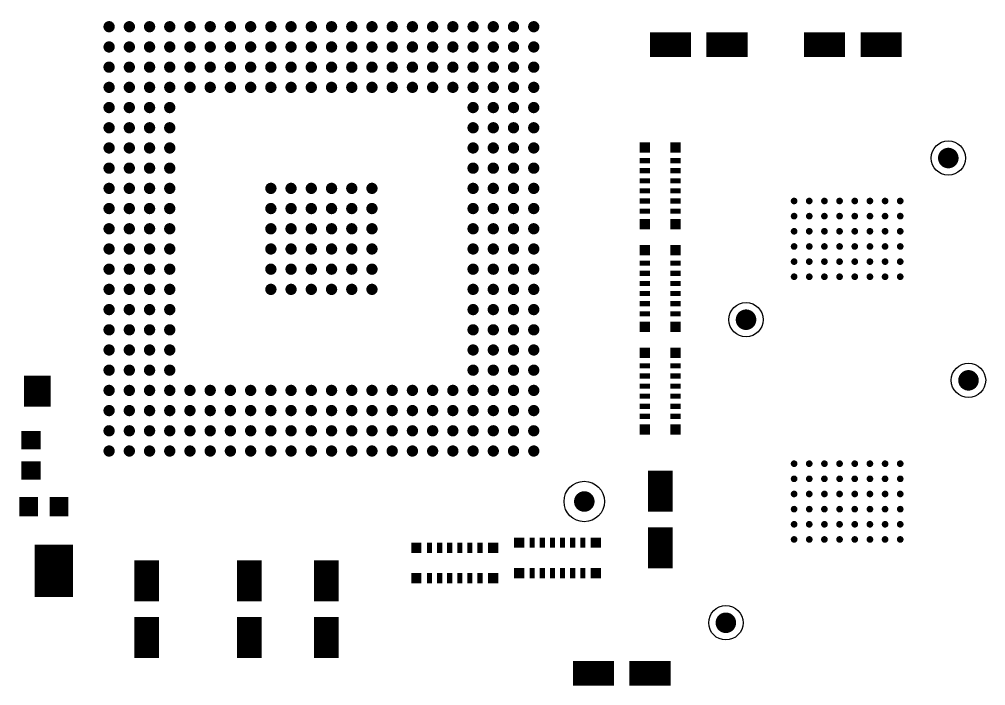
# Model space of a CAD drawing. Extents: x -665 to 9058, y -744 to 6955.
# Drawn here: x 1577 to 3459, y 901 to 2200 of the extents above; entities that cross this region are included whole.
import ezdxf

# ---------------------------------------------------------------- set-up
doc = ezdxf.new("R2010")
doc.units = 0
doc.linetypes.add('KEEPOUT_00011111$0', pattern=[2, 1, 1])
for name, color, linetype in [('DRIL_NPLTE_THRU_01', 16, 'CONTINUOUS'), ('DRIL_NPLTE_THRU_02', 171, 'CONTINUOUS'), ('DRIL_NPLTE_THRU_03', 176, 'CONTINUOUS'), ('DRIL_NPLTE_THRU_04', 2, 'CONTINUOUS'), ('DRIL_NPLTE_THRU_05', 3, 'CONTINUOUS'), ('DRIL_NPLTE_THRU_06', 2, 'CONTINUOUS'), ('DRIL_NPLTE_THRU_07', 106, 'CONTINUOUS'), ('DRIL_NPLTE_THRU_08', 5, 'CONTINUOUS'), ('DRIL_NPLTE_THRU_09', 171, 'CONTINUOUS'), ('DRIL_NPLTE_THRU_10', 3, 'CONTINUOUS'), ('DRIL_PLTE_THRU_01', 16, 'CONTINUOUS'), ('DRIL_PLTE_THRU_02', 171, 'CONTINUOUS'), ('DRIL_PLTE_THRU_03', 176, 'CONTINUOUS'), ('DRIL_PLTE_THRU_04', 2, 'CONTINUOUS'), ('DRIL_PLTE_THRU_05', 3, 'CONTINUOUS'), ('DRIL_PLTE_THRU_06', 2, 'CONTINUOUS'), ('DRIL_PLTE_THRU_07', 106, 'CONTINUOUS'), ('DRIL_PLTE_THRU_08', 5, 'CONTINUOUS'), ('DRIL_PLTE_THRU_09', 171, 'CONTINUOUS'), ('DRIL_PLTE_THRU_10', 3, 'CONTINUOUS'), ('KEEPOUT_01', 183, 'CONTINUOUS'), ('PADS_BOT', 96, 'CONTINUOUS'), ('PADS_INNER', 1, 'CONTINUOUS'), ('PADS_TOP', 1, 'CONTINUOUS')]:
    doc.layers.add(name, color=color, linetype=linetype)

# ---------------------------------------------------------------- blocks, each defined once
blk = doc.blocks.new('PART_BODY_BOT_1')
at = {"layer": 'KEEPOUT_01', "linetype": 'KEEPOUT_00011111$0'}
for points in [[(551.2, 511.8, 1), (472.4, 511.8, 1)], [(-472.4, -511.8, 1), (-551.2, -511.8, 1)]]:
    blk.add_lwpolyline(points, format="xyb", close=True, dxfattribs=at)
blk = doc.blocks.new('DRIL_HOLE_0')
blk.add_lwpolyline([(0, 0, 1), (0, 0, 1)], format="xyb", close=True)
blk = doc.blocks.new('PAD_0')
blk.add_lwpolyline([(0, 0, 1), (0, 0, 1)], format="xyb", close=True)
blk = doc.blocks.new('PAD_1')
at = {"const_width": 11}
blk.add_lwpolyline([(0, -5.5, 1), (0, 5.5, 1)], format="xyb", close=True, dxfattribs=at)
blk = doc.blocks.new('STK_BOT_4')
at = {"layer": 'DRIL_NPLTE_THRU_01'}
blk.add_blockref('DRIL_HOLE_0', (0, 0), dxfattribs=at)
at = {"layer": 'DRIL_NPLTE_THRU_02'}
blk.add_blockref('DRIL_HOLE_0', (0, 0), dxfattribs=at)
at = {"layer": 'DRIL_NPLTE_THRU_03'}
blk.add_blockref('DRIL_HOLE_0', (0, 0), dxfattribs=at)
at = {"layer": 'DRIL_NPLTE_THRU_04'}
blk.add_blockref('DRIL_HOLE_0', (0, 0), dxfattribs=at)
at = {"layer": 'DRIL_NPLTE_THRU_05'}
blk.add_blockref('DRIL_HOLE_0', (0, 0), dxfattribs=at)
at = {"layer": 'DRIL_NPLTE_THRU_06'}
blk.add_blockref('DRIL_HOLE_0', (0, 0), dxfattribs=at)
at = {"layer": 'DRIL_NPLTE_THRU_07'}
blk.add_blockref('DRIL_HOLE_0', (0, 0), dxfattribs=at)
at = {"layer": 'DRIL_NPLTE_THRU_08'}
blk.add_blockref('DRIL_HOLE_0', (0, 0), dxfattribs=at)
at = {"layer": 'DRIL_NPLTE_THRU_09'}
blk.add_blockref('DRIL_HOLE_0', (0, 0), dxfattribs=at)
at = {"layer": 'DRIL_NPLTE_THRU_10'}
blk.add_blockref('DRIL_HOLE_0', (0, 0), dxfattribs=at)
at = {"layer": 'PADS_BOT'}
blk.add_blockref('PAD_1', (0, 0), dxfattribs=at)
at = {"layer": 'PADS_INNER'}
blk.add_blockref('PAD_0', (0, 0), dxfattribs=at)
at = {"layer": 'PADS_TOP'}
blk.add_blockref('PAD_0', (0, 0), dxfattribs=at)
blk = doc.blocks.new('PAD_3')
at = {"const_width": 20}
blk.add_lwpolyline([(0, -10, 1), (0, 10, 1)], format="xyb", close=True, dxfattribs=at)
blk = doc.blocks.new('STK_BOT_5')
at = {"layer": 'DRIL_NPLTE_THRU_01'}
blk.add_blockref('DRIL_HOLE_0', (0, 0), dxfattribs=at)
at = {"layer": 'DRIL_NPLTE_THRU_02'}
blk.add_blockref('DRIL_HOLE_0', (0, 0), dxfattribs=at)
at = {"layer": 'DRIL_NPLTE_THRU_03'}
blk.add_blockref('DRIL_HOLE_0', (0, 0), dxfattribs=at)
at = {"layer": 'DRIL_NPLTE_THRU_04'}
blk.add_blockref('DRIL_HOLE_0', (0, 0), dxfattribs=at)
at = {"layer": 'DRIL_NPLTE_THRU_05'}
blk.add_blockref('DRIL_HOLE_0', (0, 0), dxfattribs=at)
at = {"layer": 'DRIL_NPLTE_THRU_06'}
blk.add_blockref('DRIL_HOLE_0', (0, 0), dxfattribs=at)
at = {"layer": 'DRIL_NPLTE_THRU_07'}
blk.add_blockref('DRIL_HOLE_0', (0, 0), dxfattribs=at)
at = {"layer": 'DRIL_NPLTE_THRU_08'}
blk.add_blockref('DRIL_HOLE_0', (0, 0), dxfattribs=at)
at = {"layer": 'DRIL_NPLTE_THRU_09'}
blk.add_blockref('DRIL_HOLE_0', (0, 0), dxfattribs=at)
at = {"layer": 'DRIL_NPLTE_THRU_10'}
blk.add_blockref('DRIL_HOLE_0', (0, 0), dxfattribs=at)
at = {"layer": 'PADS_BOT'}
blk.add_blockref('PAD_3', (0, 0), dxfattribs=at)
at = {"layer": 'PADS_INNER'}
blk.add_blockref('PAD_0', (0, 0), dxfattribs=at)
at = {"layer": 'PADS_TOP'}
blk.add_blockref('PAD_0', (0, 0), dxfattribs=at)
blk = doc.blocks.new('SYM_BOT_7')
for name, p in [('PART_BODY_BOT_1', (0, 0)), ('STK_BOT_5', (511.8, 511.8)), ('STK_BOT_4', (-413.4, 413.4)), ('STK_BOT_4', (-374, 413.4)), ('STK_BOT_4', (-334.6, 413.4)), ('STK_BOT_4', (-295.3, 413.4)), ('STK_BOT_4', (-255.9, 413.4)), ('STK_BOT_4', (-216.5, 413.4)), ('STK_BOT_4', (-177.2, 413.4)), ('STK_BOT_4', (-137.8, 413.4)), ('STK_BOT_4', (-98.4, 413.4)), ('STK_BOT_4', (-59.1, 413.4)), ('STK_BOT_4', (-19.7, 413.4)), ('STK_BOT_4', (19.7, 413.4)), ('STK_BOT_4', (59.1, 413.4)), ('STK_BOT_4', (98.4, 413.4)), ('STK_BOT_4', (137.8, 413.4)), ('STK_BOT_4', (177.2, 413.4)), ('STK_BOT_4', (216.5, 413.4)), ('STK_BOT_4', (255.9, 413.4)), ('STK_BOT_4', (295.3, 413.4)), ('STK_BOT_4', (334.6, 413.4)), ('STK_BOT_4', (374, 413.4)), ('STK_BOT_4', (413.4, 413.4)), ('STK_BOT_4', (-413.4, 374)), ('STK_BOT_4', (-374, 374)), ('STK_BOT_4', (-334.6, 374)), ('STK_BOT_4', (-295.3, 374)), ('STK_BOT_4', (-255.9, 374)), ('STK_BOT_4', (-216.5, 374)), ('STK_BOT_4', (-177.2, 374)), ('STK_BOT_4', (-137.8, 374)), ('STK_BOT_4', (-98.4, 374)), ('STK_BOT_4', (-59.1, 374)), ('STK_BOT_4', (-19.7, 374)), ('STK_BOT_4', (19.7, 374)), ('STK_BOT_4', (59.1, 374)), ('STK_BOT_4', (98.4, 374)), ('STK_BOT_4', (137.8, 374)), ('STK_BOT_4', (177.2, 374)), ('STK_BOT_4', (216.5, 374)), ('STK_BOT_4', (255.9, 374)), ('STK_BOT_4', (295.3, 374)), ('STK_BOT_4', (334.6, 374)), ('STK_BOT_4', (374, 374)), ('STK_BOT_4', (413.4, 374)), ('STK_BOT_4', (-413.4, 334.6)), ('STK_BOT_4', (-374, 334.6)), ('STK_BOT_4', (-334.6, 334.6)), ('STK_BOT_4', (-295.3, 334.6)), ('STK_BOT_4', (-255.9, 334.6)), ('STK_BOT_4', (-216.5, 334.6)), ('STK_BOT_4', (-177.2, 334.6)), ('STK_BOT_4', (-137.8, 334.6)), ('STK_BOT_4', (-98.4, 334.6)), ('STK_BOT_4', (-59.1, 334.6)), ('STK_BOT_4', (-19.7, 334.6)), ('STK_BOT_4', (19.7, 334.6)), ('STK_BOT_4', (59.1, 334.6)), ('STK_BOT_4', (98.4, 334.6)), ('STK_BOT_4', (137.8, 334.6)), ('STK_BOT_4', (177.2, 334.6)), ('STK_BOT_4', (216.5, 334.6)), ('STK_BOT_4', (255.9, 334.6)), ('STK_BOT_4', (295.3, 334.6)), ('STK_BOT_4', (334.6, 334.6)), ('STK_BOT_4', (374, 334.6)), ('STK_BOT_4', (413.4, 334.6)), ('STK_BOT_4', (-413.4, 295.3)), ('STK_BOT_4', (-374, 295.3)), ('STK_BOT_4', (-334.6, 295.3)), ('STK_BOT_4', (-295.3, 295.3)), ('STK_BOT_4', (-255.9, 295.3)), ('STK_BOT_4', (-216.5, 295.3)), ('STK_BOT_4', (-177.2, 295.3)), ('STK_BOT_4', (-137.8, 295.3)), ('STK_BOT_4', (-98.4, 295.3)), ('STK_BOT_4', (-59.1, 295.3)), ('STK_BOT_4', (-19.7, 295.3)), ('STK_BOT_4', (19.7, 295.3)), ('STK_BOT_4', (59.1, 295.3)), ('STK_BOT_4', (98.4, 295.3)), ('STK_BOT_4', (137.8, 295.3)), ('STK_BOT_4', (177.2, 295.3)), ('STK_BOT_4', (216.5, 295.3)), ('STK_BOT_4', (255.9, 295.3)), ('STK_BOT_4', (295.3, 295.3)), ('STK_BOT_4', (334.6, 295.3)), ('STK_BOT_4', (374, 295.3)), ('STK_BOT_4', (413.4, 295.3)), ('STK_BOT_4', (-413.4, 255.9)), ('STK_BOT_4', (-374, 255.9)), ('STK_BOT_4', (-334.6, 255.9)), ('STK_BOT_4', (-295.3, 255.9)), ('STK_BOT_4', (295.3, 255.9)), ('STK_BOT_4', (334.6, 255.9)), ('STK_BOT_4', (374, 255.9)), ('STK_BOT_4', (413.4, 255.9)), ('STK_BOT_4', (-413.4, 216.5)), ('STK_BOT_4', (-374, 216.5)), ('STK_BOT_4', (-334.6, 216.5)), ('STK_BOT_4', (-295.3, 216.5)), ('STK_BOT_4', (295.3, 216.5)), ('STK_BOT_4', (334.6, 216.5)), ('STK_BOT_4', (374, 216.5)), ('STK_BOT_4', (413.4, 216.5)), ('STK_BOT_4', (-413.4, 177.2)), ('STK_BOT_4', (-374, 177.2)), ('STK_BOT_4', (-334.6, 177.2)), ('STK_BOT_4', (-295.3, 177.2)), ('STK_BOT_4', (295.3, 177.2)), ('STK_BOT_4', (334.6, 177.2)), ('STK_BOT_4', (374, 177.2)), ('STK_BOT_4', (413.4, 177.2)), ('STK_BOT_4', (-413.4, 137.8)), ('STK_BOT_4', (-374, 137.8)), ('STK_BOT_4', (-334.6, 137.8)), ('STK_BOT_4', (-295.3, 137.8)), ('STK_BOT_4', (295.3, 137.8)), ('STK_BOT_4', (334.6, 137.8)), ('STK_BOT_4', (374, 137.8)), ('STK_BOT_4', (413.4, 137.8)), ('STK_BOT_4', (-413.4, 98.4)), ('STK_BOT_4', (-374, 98.4)), ('STK_BOT_4', (-334.6, 98.4)), ('STK_BOT_4', (-295.3, 98.4)), ('STK_BOT_4', (-98.4, 98.4)), ('STK_BOT_4', (-59.1, 98.4)), ('STK_BOT_4', (-19.7, 98.4)), ('STK_BOT_4', (19.7, 98.4)), ('STK_BOT_4', (59.1, 98.4)), ('STK_BOT_4', (98.4, 98.4)), ('STK_BOT_4', (295.3, 98.4)), ('STK_BOT_4', (334.6, 98.4)), ('STK_BOT_4', (374, 98.4)), ('STK_BOT_4', (413.4, 98.4)), ('STK_BOT_4', (-413.4, 59.1)), ('STK_BOT_4', (-374, 59.1)), ('STK_BOT_4', (-334.6, 59.1)), ('STK_BOT_4', (-295.3, 59.1)), ('STK_BOT_4', (-98.4, 59.1)), ('STK_BOT_4', (-59.1, 59.1)), ('STK_BOT_4', (-19.7, 59.1)), ('STK_BOT_4', (19.7, 59.1)), ('STK_BOT_4', (59.1, 59.1)), ('STK_BOT_4', (98.4, 59.1)), ('STK_BOT_4', (295.3, 59.1)), ('STK_BOT_4', (334.6, 59.1)), ('STK_BOT_4', (374, 59.1)), ('STK_BOT_4', (413.4, 59.1)), ('STK_BOT_4', (-413.4, 19.7)), ('STK_BOT_4', (-374, 19.7)), ('STK_BOT_4', (-334.6, 19.7)), ('STK_BOT_4', (-295.3, 19.7)), ('STK_BOT_4', (-98.4, 19.7)), ('STK_BOT_4', (-59.1, 19.7)), ('STK_BOT_4', (-19.7, 19.7)), ('STK_BOT_4', (19.7, 19.7)), ('STK_BOT_4', (59.1, 19.7)), ('STK_BOT_4', (98.4, 19.7)), ('STK_BOT_4', (295.3, 19.7)), ('STK_BOT_4', (334.6, 19.7)), ('STK_BOT_4', (374, 19.7)), ('STK_BOT_4', (413.4, 19.7)), ('STK_BOT_4', (-413.4, -19.7)), ('STK_BOT_4', (-374, -19.7)), ('STK_BOT_4', (-334.6, -19.7)), ('STK_BOT_4', (-295.3, -19.7)), ('STK_BOT_4', (-98.4, -19.7)), ('STK_BOT_4', (-59.1, -19.7)), ('STK_BOT_4', (-19.7, -19.7)), ('STK_BOT_4', (19.7, -19.7)), ('STK_BOT_4', (59.1, -19.7)), ('STK_BOT_4', (98.4, -19.7)), ('STK_BOT_4', (295.3, -19.7)), ('STK_BOT_4', (334.6, -19.7)), ('STK_BOT_4', (374, -19.7)), ('STK_BOT_4', (413.4, -19.7)), ('STK_BOT_4', (-413.4, -59.1)), ('STK_BOT_4', (-374, -59.1)), ('STK_BOT_4', (-334.6, -59.1)), ('STK_BOT_4', (-295.3, -59.1)), ('STK_BOT_4', (-98.4, -59.1)), ('STK_BOT_4', (-59.1, -59.1)), ('STK_BOT_4', (-19.7, -59.1)), ('STK_BOT_4', (19.7, -59.1)), ('STK_BOT_4', (59.1, -59.1)), ('STK_BOT_4', (98.4, -59.1)), ('STK_BOT_4', (295.3, -59.1)), ('STK_BOT_4', (334.6, -59.1)), ('STK_BOT_4', (374, -59.1)), ('STK_BOT_4', (413.4, -59.1)), ('STK_BOT_4', (-413.4, -98.4)), ('STK_BOT_4', (-374, -98.4)), ('STK_BOT_4', (-334.6, -98.4)), ('STK_BOT_4', (-295.3, -98.4)), ('STK_BOT_4', (-98.4, -98.4)), ('STK_BOT_4', (-59.1, -98.4)), ('STK_BOT_4', (-19.7, -98.4)), ('STK_BOT_4', (19.7, -98.4)), ('STK_BOT_4', (59.1, -98.4)), ('STK_BOT_4', (98.4, -98.4)), ('STK_BOT_4', (295.3, -98.4)), ('STK_BOT_4', (334.6, -98.4)), ('STK_BOT_4', (374, -98.4)), ('STK_BOT_4', (413.4, -98.4)), ('STK_BOT_4', (-413.4, -137.8)), ('STK_BOT_4', (-374, -137.8)), ('STK_BOT_4', (-334.6, -137.8)), ('STK_BOT_4', (-295.3, -137.8)), ('STK_BOT_4', (295.3, -137.8)), ('STK_BOT_4', (334.6, -137.8)), ('STK_BOT_4', (374, -137.8)), ('STK_BOT_4', (413.4, -137.8)), ('STK_BOT_4', (-413.4, -177.2)), ('STK_BOT_4', (-374, -177.2)), ('STK_BOT_4', (-334.6, -177.2)), ('STK_BOT_4', (-295.3, -177.2)), ('STK_BOT_4', (295.3, -177.2)), ('STK_BOT_4', (334.6, -177.2)), ('STK_BOT_4', (374, -177.2)), ('STK_BOT_4', (413.4, -177.2)), ('STK_BOT_4', (-413.4, -216.5)), ('STK_BOT_4', (-374, -216.5)), ('STK_BOT_4', (-334.6, -216.5)), ('STK_BOT_4', (-295.3, -216.5)), ('STK_BOT_4', (295.3, -216.5)), ('STK_BOT_4', (334.6, -216.5)), ('STK_BOT_4', (374, -216.5)), ('STK_BOT_4', (413.4, -216.5)), ('STK_BOT_4', (-413.4, -255.9)), ('STK_BOT_4', (-374, -255.9)), ('STK_BOT_4', (-334.6, -255.9)), ('STK_BOT_4', (-295.3, -255.9)), ('STK_BOT_4', (295.3, -255.9)), ('STK_BOT_4', (334.6, -255.9)), ('STK_BOT_4', (374, -255.9)), ('STK_BOT_4', (413.4, -255.9)), ('STK_BOT_4', (-413.4, -295.3)), ('STK_BOT_4', (-374, -295.3)), ('STK_BOT_4', (-334.6, -295.3)), ('STK_BOT_4', (-295.3, -295.3)), ('STK_BOT_4', (-255.9, -295.3)), ('STK_BOT_4', (-216.5, -295.3)), ('STK_BOT_4', (-177.2, -295.3)), ('STK_BOT_4', (-137.8, -295.3)), ('STK_BOT_4', (-98.4, -295.3)), ('STK_BOT_4', (-59.1, -295.3)), ('STK_BOT_4', (-19.7, -295.3)), ('STK_BOT_4', (19.7, -295.3)), ('STK_BOT_4', (59.1, -295.3)), ('STK_BOT_4', (98.4, -295.3)), ('STK_BOT_4', (137.8, -295.3)), ('STK_BOT_4', (177.2, -295.3)), ('STK_BOT_4', (216.5, -295.3)), ('STK_BOT_4', (255.9, -295.3)), ('STK_BOT_4', (295.3, -295.3)), ('STK_BOT_4', (334.6, -295.3)), ('STK_BOT_4', (374, -295.3)), ('STK_BOT_4', (413.4, -295.3)), ('STK_BOT_4', (-413.4, -334.6)), ('STK_BOT_4', (-374, -334.6)), ('STK_BOT_4', (-334.6, -334.6)), ('STK_BOT_4', (-295.3, -334.6)), ('STK_BOT_4', (-255.9, -334.6)), ('STK_BOT_4', (-216.5, -334.6)), ('STK_BOT_4', (-177.2, -334.6)), ('STK_BOT_4', (-137.8, -334.6)), ('STK_BOT_4', (-98.4, -334.6)), ('STK_BOT_4', (-59.1, -334.6)), ('STK_BOT_4', (-19.7, -334.6)), ('STK_BOT_4', (19.7, -334.6)), ('STK_BOT_4', (59.1, -334.6)), ('STK_BOT_4', (98.4, -334.6)), ('STK_BOT_4', (137.8, -334.6)), ('STK_BOT_4', (177.2, -334.6)), ('STK_BOT_4', (216.5, -334.6)), ('STK_BOT_4', (255.9, -334.6)), ('STK_BOT_4', (295.3, -334.6)), ('STK_BOT_4', (334.6, -334.6)), ('STK_BOT_4', (374, -334.6)), ('STK_BOT_4', (413.4, -334.6)), ('STK_BOT_4', (-413.4, -374)), ('STK_BOT_4', (-374, -374)), ('STK_BOT_4', (-334.6, -374)), ('STK_BOT_4', (-295.3, -374)), ('STK_BOT_4', (-255.9, -374)), ('STK_BOT_4', (-216.5, -374)), ('STK_BOT_4', (-177.2, -374)), ('STK_BOT_4', (-137.8, -374)), ('STK_BOT_4', (-98.4, -374)), ('STK_BOT_4', (-59.1, -374)), ('STK_BOT_4', (-19.7, -374)), ('STK_BOT_4', (19.7, -374)), ('STK_BOT_4', (59.1, -374)), ('STK_BOT_4', (98.4, -374)), ('STK_BOT_4', (137.8, -374)), ('STK_BOT_4', (177.2, -374)), ('STK_BOT_4', (216.5, -374)), ('STK_BOT_4', (255.9, -374)), ('STK_BOT_4', (295.3, -374)), ('STK_BOT_4', (334.6, -374)), ('STK_BOT_4', (374, -374)), ('STK_BOT_4', (413.4, -374)), ('STK_BOT_4', (-413.4, -413.4)), ('STK_BOT_4', (-374, -413.4)), ('STK_BOT_4', (-334.6, -413.4)), ('STK_BOT_4', (-295.3, -413.4)), ('STK_BOT_4', (-255.9, -413.4)), ('STK_BOT_4', (-216.5, -413.4)), ('STK_BOT_4', (-177.2, -413.4)), ('STK_BOT_4', (-137.8, -413.4)), ('STK_BOT_4', (-98.4, -413.4)), ('STK_BOT_4', (-59.1, -413.4)), ('STK_BOT_4', (-19.7, -413.4)), ('STK_BOT_4', (19.7, -413.4)), ('STK_BOT_4', (59.1, -413.4)), ('STK_BOT_4', (98.4, -413.4)), ('STK_BOT_4', (137.8, -413.4)), ('STK_BOT_4', (177.2, -413.4)), ('STK_BOT_4', (216.5, -413.4)), ('STK_BOT_4', (255.9, -413.4)), ('STK_BOT_4', (295.3, -413.4)), ('STK_BOT_4', (334.6, -413.4)), ('STK_BOT_4', (374, -413.4)), ('STK_BOT_4', (413.4, -413.4)), ('STK_BOT_5', (-511.8, -511.8))]:
    blk.add_blockref(name, p)
blk = doc.blocks.new('PART_BOT_0')
blk.add_blockref('SYM_BOT_7', (0, 0))
blk = doc.blocks.new('PAD_13')
at = {"const_width": 36}
blk.add_lwpolyline([(-19, 0), (19, 0)], dxfattribs=at)
blk = doc.blocks.new('STK_BOT_17')
at = {"layer": 'DRIL_NPLTE_THRU_01'}
blk.add_blockref('DRIL_HOLE_0', (0, 0), dxfattribs=at)
at = {"layer": 'DRIL_NPLTE_THRU_02'}
blk.add_blockref('DRIL_HOLE_0', (0, 0), dxfattribs=at)
at = {"layer": 'DRIL_NPLTE_THRU_03'}
blk.add_blockref('DRIL_HOLE_0', (0, 0), dxfattribs=at)
at = {"layer": 'DRIL_NPLTE_THRU_04'}
blk.add_blockref('DRIL_HOLE_0', (0, 0), dxfattribs=at)
at = {"layer": 'DRIL_NPLTE_THRU_05'}
blk.add_blockref('DRIL_HOLE_0', (0, 0), dxfattribs=at)
at = {"layer": 'DRIL_NPLTE_THRU_06'}
blk.add_blockref('DRIL_HOLE_0', (0, 0), dxfattribs=at)
at = {"layer": 'DRIL_NPLTE_THRU_07'}
blk.add_blockref('DRIL_HOLE_0', (0, 0), dxfattribs=at)
at = {"layer": 'DRIL_NPLTE_THRU_08'}
blk.add_blockref('DRIL_HOLE_0', (0, 0), dxfattribs=at)
at = {"layer": 'DRIL_NPLTE_THRU_09'}
blk.add_blockref('DRIL_HOLE_0', (0, 0), dxfattribs=at)
at = {"layer": 'DRIL_NPLTE_THRU_10'}
blk.add_blockref('DRIL_HOLE_0', (0, 0), dxfattribs=at)
at = {"layer": 'PADS_BOT', "rotation": 90}
blk.add_blockref('PAD_13', (0, 0), dxfattribs=at)
at = {"layer": 'PADS_INNER'}
blk.add_blockref('PAD_0', (0, 0), dxfattribs=at)
at = {"layer": 'PADS_TOP'}
blk.add_blockref('PAD_0', (0, 0), dxfattribs=at)
blk = doc.blocks.new('PAD_11')
blk.add_lwpolyline([(0, 0), (0, 0)])
blk = doc.blocks.new('STK_BOT_16')
at = {"layer": 'DRIL_NPLTE_THRU_01'}
blk.add_blockref('DRIL_HOLE_0', (0, 0), dxfattribs=at)
at = {"layer": 'DRIL_NPLTE_THRU_02'}
blk.add_blockref('DRIL_HOLE_0', (0, 0), dxfattribs=at)
at = {"layer": 'DRIL_NPLTE_THRU_03'}
blk.add_blockref('DRIL_HOLE_0', (0, 0), dxfattribs=at)
at = {"layer": 'DRIL_NPLTE_THRU_04'}
blk.add_blockref('DRIL_HOLE_0', (0, 0), dxfattribs=at)
at = {"layer": 'DRIL_NPLTE_THRU_05'}
blk.add_blockref('DRIL_HOLE_0', (0, 0), dxfattribs=at)
at = {"layer": 'DRIL_NPLTE_THRU_06'}
blk.add_blockref('DRIL_HOLE_0', (0, 0), dxfattribs=at)
at = {"layer": 'DRIL_NPLTE_THRU_07'}
blk.add_blockref('DRIL_HOLE_0', (0, 0), dxfattribs=at)
at = {"layer": 'DRIL_NPLTE_THRU_08'}
blk.add_blockref('DRIL_HOLE_0', (0, 0), dxfattribs=at)
at = {"layer": 'DRIL_NPLTE_THRU_09'}
blk.add_blockref('DRIL_HOLE_0', (0, 0), dxfattribs=at)
at = {"layer": 'DRIL_NPLTE_THRU_10'}
blk.add_blockref('DRIL_HOLE_0', (0, 0), dxfattribs=at)
at = {"layer": 'PADS_BOT', "rotation": 90}
blk.add_blockref('PAD_13', (0, 0), dxfattribs=at)
at = {"layer": 'PADS_INNER'}
blk.add_blockref('PAD_0', (0, 0), dxfattribs=at)
at = {"layer": 'PADS_TOP'}
blk.add_blockref('PAD_11', (0, 0), dxfattribs=at)
blk = doc.blocks.new('SYM_BOT_18')
for name, p in [('STK_BOT_17', (-29.5, 0)), ('STK_BOT_16', (29.5, 0))]:
    blk.add_blockref(name, p)
blk = doc.blocks.new('PART_BOT_16')
blk.add_blockref('SYM_BOT_18', (0, 0))
blk = doc.blocks.new('PART_BODY_BOT_25')
at = {"layer": 'KEEPOUT_01', "linetype": 'KEEPOUT_00011111$0'}
for points in [[(190.9, 196.9, 1), (124, 196.9, 1)], [(-124, -196.9, 1), (-190.9, -196.9, 1)]]:
    blk.add_lwpolyline(points, format="xyb", close=True, dxfattribs=at)
blk = doc.blocks.new('PAD_19')
at = {"const_width": 6.5}
blk.add_lwpolyline([(0, -3.25, 1), (0, 3.25, 1)], format="xyb", close=True, dxfattribs=at)
blk = doc.blocks.new('STK_BOT_45')
at = {"layer": 'DRIL_NPLTE_THRU_01'}
blk.add_blockref('DRIL_HOLE_0', (0, 0), dxfattribs=at)
at = {"layer": 'DRIL_NPLTE_THRU_02'}
blk.add_blockref('DRIL_HOLE_0', (0, 0), dxfattribs=at)
at = {"layer": 'DRIL_NPLTE_THRU_03'}
blk.add_blockref('DRIL_HOLE_0', (0, 0), dxfattribs=at)
at = {"layer": 'DRIL_NPLTE_THRU_04'}
blk.add_blockref('DRIL_HOLE_0', (0, 0), dxfattribs=at)
at = {"layer": 'DRIL_NPLTE_THRU_05'}
blk.add_blockref('DRIL_HOLE_0', (0, 0), dxfattribs=at)
at = {"layer": 'DRIL_NPLTE_THRU_06'}
blk.add_blockref('DRIL_HOLE_0', (0, 0), dxfattribs=at)
at = {"layer": 'DRIL_NPLTE_THRU_07'}
blk.add_blockref('DRIL_HOLE_0', (0, 0), dxfattribs=at)
at = {"layer": 'DRIL_NPLTE_THRU_08'}
blk.add_blockref('DRIL_HOLE_0', (0, 0), dxfattribs=at)
at = {"layer": 'DRIL_NPLTE_THRU_09'}
blk.add_blockref('DRIL_HOLE_0', (0, 0), dxfattribs=at)
at = {"layer": 'DRIL_NPLTE_THRU_10'}
blk.add_blockref('DRIL_HOLE_0', (0, 0), dxfattribs=at)
at = {"layer": 'PADS_BOT'}
blk.add_blockref('PAD_19', (0, 0), dxfattribs=at)
at = {"layer": 'PADS_INNER'}
blk.add_blockref('PAD_0', (0, 0), dxfattribs=at)
at = {"layer": 'PADS_TOP'}
blk.add_blockref('PAD_0', (0, 0), dxfattribs=at)
blk = doc.blocks.new('SYM_BOT_31')
for name, p in [('PART_BODY_BOT_25', (0, 0)), ('STK_BOT_5', (157.5, 196.9)), ('STK_BOT_45', (-73.8, 103.3)), ('STK_BOT_45', (-44.3, 103.3)), ('STK_BOT_45', (-14.8, 103.3)), ('STK_BOT_45', (14.8, 103.3)), ('STK_BOT_45', (44.3, 103.3)), ('STK_BOT_45', (73.8, 103.3)), ('STK_BOT_45', (-73.8, 73.8)), ('STK_BOT_45', (-44.3, 73.8)), ('STK_BOT_45', (-14.8, 73.8)), ('STK_BOT_45', (14.8, 73.8)), ('STK_BOT_45', (44.3, 73.8)), ('STK_BOT_45', (73.8, 73.8)), ('STK_BOT_45', (-73.8, 44.3)), ('STK_BOT_45', (-44.3, 44.3)), ('STK_BOT_45', (-14.8, 44.3)), ('STK_BOT_45', (14.8, 44.3)), ('STK_BOT_45', (44.3, 44.3)), ('STK_BOT_45', (73.8, 44.3)), ('STK_BOT_45', (-73.8, 14.8)), ('STK_BOT_45', (-44.3, 14.8)), ('STK_BOT_45', (-14.8, 14.8)), ('STK_BOT_45', (14.8, 14.8)), ('STK_BOT_45', (44.3, 14.8)), ('STK_BOT_45', (73.8, 14.8)), ('STK_BOT_45', (-73.8, -14.8)), ('STK_BOT_45', (-44.3, -14.8)), ('STK_BOT_45', (-14.8, -14.8)), ('STK_BOT_45', (14.8, -14.8)), ('STK_BOT_45', (44.3, -14.8)), ('STK_BOT_45', (73.8, -14.8)), ('STK_BOT_45', (-73.8, -44.3)), ('STK_BOT_45', (-44.3, -44.3)), ('STK_BOT_45', (-14.8, -44.3)), ('STK_BOT_45', (14.8, -44.3)), ('STK_BOT_45', (44.3, -44.3)), ('STK_BOT_45', (73.8, -44.3)), ('STK_BOT_45', (-73.8, -73.8)), ('STK_BOT_45', (-44.3, -73.8)), ('STK_BOT_45', (-14.8, -73.8)), ('STK_BOT_45', (14.8, -73.8)), ('STK_BOT_45', (44.3, -73.8)), ('STK_BOT_45', (73.8, -73.8)), ('STK_BOT_45', (-73.8, -103.3)), ('STK_BOT_45', (-44.3, -103.3)), ('STK_BOT_45', (-14.8, -103.3)), ('STK_BOT_45', (14.8, -103.3)), ('STK_BOT_45', (44.3, -103.3)), ('STK_BOT_45', (73.8, -103.3)), ('STK_BOT_5', (-157.5, -196.9))]:
    blk.add_blockref(name, p)
blk = doc.blocks.new('PART_BOT_56')
blk.add_blockref('SYM_BOT_31', (0, 0))
blk = doc.blocks.new('PART_BODY_BOT_26')
at = {"layer": 'KEEPOUT_01', "linetype": 'KEEPOUT_00011111$0'}
for points in [[(269.7, 236.2, 1), (202.8, 236.2, 1)], [(-202.8, -236.2, 1), (-269.7, -236.2, 1)]]:
    blk.add_lwpolyline(points, format="xyb", close=True, dxfattribs=at)
blk = doc.blocks.new('SYM_BOT_32')
for name, p in [('PART_BODY_BOT_26', (0, 0)), ('STK_BOT_5', (236.2, 236.2)), ('STK_BOT_45', (-73.8, 103.3)), ('STK_BOT_45', (-44.3, 103.3)), ('STK_BOT_45', (-14.8, 103.3)), ('STK_BOT_45', (14.8, 103.3)), ('STK_BOT_45', (44.3, 103.3)), ('STK_BOT_45', (73.8, 103.3)), ('STK_BOT_45', (-73.8, 73.8)), ('STK_BOT_45', (-44.3, 73.8)), ('STK_BOT_45', (-14.8, 73.8)), ('STK_BOT_45', (14.8, 73.8)), ('STK_BOT_45', (44.3, 73.8)), ('STK_BOT_45', (73.8, 73.8)), ('STK_BOT_45', (-73.8, 44.3)), ('STK_BOT_45', (-44.3, 44.3)), ('STK_BOT_45', (-14.8, 44.3)), ('STK_BOT_45', (14.8, 44.3)), ('STK_BOT_45', (44.3, 44.3)), ('STK_BOT_45', (73.8, 44.3)), ('STK_BOT_45', (-73.8, 14.8)), ('STK_BOT_45', (-44.3, 14.8)), ('STK_BOT_45', (-14.8, 14.8)), ('STK_BOT_45', (14.8, 14.8)), ('STK_BOT_45', (44.3, 14.8)), ('STK_BOT_45', (73.8, 14.8)), ('STK_BOT_45', (-73.8, -14.8)), ('STK_BOT_45', (-44.3, -14.8)), ('STK_BOT_45', (-14.8, -14.8)), ('STK_BOT_45', (14.8, -14.8)), ('STK_BOT_45', (44.3, -14.8)), ('STK_BOT_45', (73.8, -14.8)), ('STK_BOT_45', (-73.8, -44.3)), ('STK_BOT_45', (-44.3, -44.3)), ('STK_BOT_45', (-14.8, -44.3)), ('STK_BOT_45', (14.8, -44.3)), ('STK_BOT_45', (44.3, -44.3)), ('STK_BOT_45', (73.8, -44.3)), ('STK_BOT_45', (-73.8, -73.8)), ('STK_BOT_45', (-44.3, -73.8)), ('STK_BOT_45', (-14.8, -73.8)), ('STK_BOT_45', (14.8, -73.8)), ('STK_BOT_45', (44.3, -73.8)), ('STK_BOT_45', (73.8, -73.8)), ('STK_BOT_45', (-73.8, -103.3)), ('STK_BOT_45', (-44.3, -103.3)), ('STK_BOT_45', (-14.8, -103.3)), ('STK_BOT_45', (14.8, -103.3)), ('STK_BOT_45', (44.3, -103.3)), ('STK_BOT_45', (73.8, -103.3)), ('STK_BOT_5', (-236.2, -236.2))]:
    blk.add_blockref(name, p)
blk = doc.blocks.new('PART_BOT_57')
blk.add_blockref('SYM_BOT_32', (0, 0))
blk = doc.blocks.new('PAD_6')
at = {"const_width": 52}
blk.add_lwpolyline([(-30, 0), (30, 0)], dxfattribs=at)
blk = doc.blocks.new('STK_BOT_55')
at = {"layer": 'DRIL_PLTE_THRU_01'}
blk.add_blockref('DRIL_HOLE_0', (0, 0), dxfattribs=at)
at = {"layer": 'DRIL_PLTE_THRU_02'}
blk.add_blockref('DRIL_HOLE_0', (0, 0), dxfattribs=at)
at = {"layer": 'DRIL_PLTE_THRU_03'}
blk.add_blockref('DRIL_HOLE_0', (0, 0), dxfattribs=at)
at = {"layer": 'DRIL_PLTE_THRU_04'}
blk.add_blockref('DRIL_HOLE_0', (0, 0), dxfattribs=at)
at = {"layer": 'DRIL_PLTE_THRU_05'}
blk.add_blockref('DRIL_HOLE_0', (0, 0), dxfattribs=at)
at = {"layer": 'DRIL_PLTE_THRU_06'}
blk.add_blockref('DRIL_HOLE_0', (0, 0), dxfattribs=at)
at = {"layer": 'DRIL_PLTE_THRU_07'}
blk.add_blockref('DRIL_HOLE_0', (0, 0), dxfattribs=at)
at = {"layer": 'DRIL_PLTE_THRU_08'}
blk.add_blockref('DRIL_HOLE_0', (0, 0), dxfattribs=at)
at = {"layer": 'DRIL_PLTE_THRU_09'}
blk.add_blockref('DRIL_HOLE_0', (0, 0), dxfattribs=at)
at = {"layer": 'DRIL_PLTE_THRU_10'}
blk.add_blockref('DRIL_HOLE_0', (0, 0), dxfattribs=at)
at = {"layer": 'PADS_BOT', "rotation": 90}
blk.add_blockref('PAD_6', (0, 0), dxfattribs=at)
at = {"layer": 'PADS_INNER'}
blk.add_blockref('PAD_0', (0, 0), dxfattribs=at)
at = {"layer": 'PADS_TOP'}
blk.add_blockref('PAD_0', (0, 0), dxfattribs=at)
blk = doc.blocks.new('SYM_BOT_37')
for p in [(-37.4, 0), (37.4, 0)]:
    blk.add_blockref('STK_BOT_55', p)
blk = doc.blocks.new('PART_BOT_139')
blk.add_blockref('SYM_BOT_37', (0, 0))
blk = doc.blocks.new('PAD_44')
at = {"const_width": 20}
blk.add_lwpolyline([(-10, 0), (10, 0)], dxfattribs=at)
blk = doc.blocks.new('STK_BOT_109')
at = {"layer": 'DRIL_NPLTE_THRU_01'}
blk.add_blockref('DRIL_HOLE_0', (0, 0), dxfattribs=at)
at = {"layer": 'DRIL_NPLTE_THRU_02'}
blk.add_blockref('DRIL_HOLE_0', (0, 0), dxfattribs=at)
at = {"layer": 'DRIL_NPLTE_THRU_03'}
blk.add_blockref('DRIL_HOLE_0', (0, 0), dxfattribs=at)
at = {"layer": 'DRIL_NPLTE_THRU_04'}
blk.add_blockref('DRIL_HOLE_0', (0, 0), dxfattribs=at)
at = {"layer": 'DRIL_NPLTE_THRU_05'}
blk.add_blockref('DRIL_HOLE_0', (0, 0), dxfattribs=at)
at = {"layer": 'DRIL_NPLTE_THRU_06'}
blk.add_blockref('DRIL_HOLE_0', (0, 0), dxfattribs=at)
at = {"layer": 'DRIL_NPLTE_THRU_07'}
blk.add_blockref('DRIL_HOLE_0', (0, 0), dxfattribs=at)
at = {"layer": 'DRIL_NPLTE_THRU_08'}
blk.add_blockref('DRIL_HOLE_0', (0, 0), dxfattribs=at)
at = {"layer": 'DRIL_NPLTE_THRU_09'}
blk.add_blockref('DRIL_HOLE_0', (0, 0), dxfattribs=at)
at = {"layer": 'DRIL_NPLTE_THRU_10'}
blk.add_blockref('DRIL_HOLE_0', (0, 0), dxfattribs=at)
at = {"layer": 'PADS_BOT', "rotation": 90}
blk.add_blockref('PAD_44', (0, 0), dxfattribs=at)
at = {"layer": 'PADS_INNER'}
blk.add_blockref('PAD_0', (0, 0), dxfattribs=at)
at = {"layer": 'PADS_TOP'}
blk.add_blockref('PAD_0', (0, 0), dxfattribs=at)
blk = doc.blocks.new('PAD_45')
at = {"const_width": 10}
blk.add_lwpolyline([(-10, 0), (10, 0)], dxfattribs=at)
blk = doc.blocks.new('STK_BOT_108')
at = {"layer": 'DRIL_NPLTE_THRU_01'}
blk.add_blockref('DRIL_HOLE_0', (0, 0), dxfattribs=at)
at = {"layer": 'DRIL_NPLTE_THRU_02'}
blk.add_blockref('DRIL_HOLE_0', (0, 0), dxfattribs=at)
at = {"layer": 'DRIL_NPLTE_THRU_03'}
blk.add_blockref('DRIL_HOLE_0', (0, 0), dxfattribs=at)
at = {"layer": 'DRIL_NPLTE_THRU_04'}
blk.add_blockref('DRIL_HOLE_0', (0, 0), dxfattribs=at)
at = {"layer": 'DRIL_NPLTE_THRU_05'}
blk.add_blockref('DRIL_HOLE_0', (0, 0), dxfattribs=at)
at = {"layer": 'DRIL_NPLTE_THRU_06'}
blk.add_blockref('DRIL_HOLE_0', (0, 0), dxfattribs=at)
at = {"layer": 'DRIL_NPLTE_THRU_07'}
blk.add_blockref('DRIL_HOLE_0', (0, 0), dxfattribs=at)
at = {"layer": 'DRIL_NPLTE_THRU_08'}
blk.add_blockref('DRIL_HOLE_0', (0, 0), dxfattribs=at)
at = {"layer": 'DRIL_NPLTE_THRU_09'}
blk.add_blockref('DRIL_HOLE_0', (0, 0), dxfattribs=at)
at = {"layer": 'DRIL_NPLTE_THRU_10'}
blk.add_blockref('DRIL_HOLE_0', (0, 0), dxfattribs=at)
at = {"layer": 'PADS_BOT', "rotation": 90}
blk.add_blockref('PAD_45', (0, 0), dxfattribs=at)
at = {"layer": 'PADS_INNER'}
blk.add_blockref('PAD_0', (0, 0), dxfattribs=at)
at = {"layer": 'PADS_TOP'}
blk.add_blockref('PAD_0', (0, 0), dxfattribs=at)
blk = doc.blocks.new('SYM_BOT_53')
for name, p in [('STK_BOT_109', (-74.8, 29.7)), ('STK_BOT_108', (-49.2, 29.7)), ('STK_BOT_108', (-29.5, 29.7)), ('STK_BOT_108', (-9.8, 29.7)), ('STK_BOT_108', (9.8, 29.7)), ('STK_BOT_108', (29.5, 29.7)), ('STK_BOT_108', (49.2, 29.7)), ('STK_BOT_109', (74.8, 29.7)), ('STK_BOT_109', (-74.8, -29.7)), ('STK_BOT_108', (-49.2, -29.7)), ('STK_BOT_108', (-29.5, -29.7)), ('STK_BOT_108', (-9.8, -29.7)), ('STK_BOT_108', (9.8, -29.7)), ('STK_BOT_108', (29.5, -29.7)), ('STK_BOT_108', (49.2, -29.7)), ('STK_BOT_109', (74.8, -29.7))]:
    blk.add_blockref(name, p)
blk = doc.blocks.new('PART_BOT_190')
blk.add_blockref('SYM_BOT_53', (0, 0))
blk = doc.blocks.new('PART_BOT_191')
blk.add_blockref('SYM_BOT_53', (0, 0))
blk = doc.blocks.new('PART_BOT_192')
blk.add_blockref('SYM_BOT_53', (0, 0))
blk = doc.blocks.new('PART_BOT_193')
blk.add_blockref('SYM_BOT_53', (0, 0))
blk = doc.blocks.new('PART_BOT_194')
blk.add_blockref('SYM_BOT_53', (0, 0))
blk = doc.blocks.new('PAD_24')
at = {"const_width": 48}
blk.add_lwpolyline([(-40, 0), (40, 0)], dxfattribs=at)
blk = doc.blocks.new('STK_BOT_21')
at = {"layer": 'DRIL_PLTE_THRU_01'}
blk.add_blockref('DRIL_HOLE_0', (0, 0), dxfattribs=at)
at = {"layer": 'DRIL_PLTE_THRU_02'}
blk.add_blockref('DRIL_HOLE_0', (0, 0), dxfattribs=at)
at = {"layer": 'DRIL_PLTE_THRU_03'}
blk.add_blockref('DRIL_HOLE_0', (0, 0), dxfattribs=at)
at = {"layer": 'DRIL_PLTE_THRU_04'}
blk.add_blockref('DRIL_HOLE_0', (0, 0), dxfattribs=at)
at = {"layer": 'DRIL_PLTE_THRU_05'}
blk.add_blockref('DRIL_HOLE_0', (0, 0), dxfattribs=at)
at = {"layer": 'DRIL_PLTE_THRU_06'}
blk.add_blockref('DRIL_HOLE_0', (0, 0), dxfattribs=at)
at = {"layer": 'DRIL_PLTE_THRU_07'}
blk.add_blockref('DRIL_HOLE_0', (0, 0), dxfattribs=at)
at = {"layer": 'DRIL_PLTE_THRU_08'}
blk.add_blockref('DRIL_HOLE_0', (0, 0), dxfattribs=at)
at = {"layer": 'DRIL_PLTE_THRU_09'}
blk.add_blockref('DRIL_HOLE_0', (0, 0), dxfattribs=at)
at = {"layer": 'DRIL_PLTE_THRU_10'}
blk.add_blockref('DRIL_HOLE_0', (0, 0), dxfattribs=at)
at = {"layer": 'PADS_BOT'}
blk.add_blockref('PAD_24', (0, 0), dxfattribs=at)
at = {"layer": 'PADS_INNER'}
blk.add_blockref('PAD_0', (0, 0), dxfattribs=at)
at = {"layer": 'PADS_TOP'}
blk.add_blockref('PAD_0', (0, 0), dxfattribs=at)
blk = doc.blocks.new('SYM_BOT_19')
for p in [(-55.1, 0), (55.1, 0)]:
    blk.add_blockref('STK_BOT_21', p)
blk = doc.blocks.new('PART_BOT_204')
blk.add_blockref('SYM_BOT_19', (0, 0))
blk = doc.blocks.new('PART_BOT_205')
blk.add_blockref('SYM_BOT_19', (0, 0))
blk = doc.blocks.new('PART_BOT_206')
blk.add_blockref('SYM_BOT_19', (0, 0))
blk = doc.blocks.new('PART_BOT_208')
blk.add_blockref('SYM_BOT_19', (0, 0))
blk = doc.blocks.new('PART_BOT_210')
blk.add_blockref('SYM_BOT_19', (0, 0))
blk = doc.blocks.new('PART_BOT_212')
blk.add_blockref('SYM_BOT_19', (0, 0))
blk = doc.blocks.new('PART_BOT_215')
blk.add_blockref('SYM_BOT_19', (0, 0))
blk = doc.blocks.new('PAD_47')
at = {"const_width": 75}
blk.add_lwpolyline([(-51, 0), (51, 0)], dxfattribs=at)
blk = doc.blocks.new('STK_BOT_207')
at = {"layer": 'DRIL_NPLTE_THRU_01'}
blk.add_blockref('DRIL_HOLE_0', (0, 0), dxfattribs=at)
at = {"layer": 'DRIL_NPLTE_THRU_02'}
blk.add_blockref('DRIL_HOLE_0', (0, 0), dxfattribs=at)
at = {"layer": 'DRIL_NPLTE_THRU_03'}
blk.add_blockref('DRIL_HOLE_0', (0, 0), dxfattribs=at)
at = {"layer": 'DRIL_NPLTE_THRU_04'}
blk.add_blockref('DRIL_HOLE_0', (0, 0), dxfattribs=at)
at = {"layer": 'DRIL_NPLTE_THRU_05'}
blk.add_blockref('DRIL_HOLE_0', (0, 0), dxfattribs=at)
at = {"layer": 'DRIL_NPLTE_THRU_06'}
blk.add_blockref('DRIL_HOLE_0', (0, 0), dxfattribs=at)
at = {"layer": 'DRIL_NPLTE_THRU_07'}
blk.add_blockref('DRIL_HOLE_0', (0, 0), dxfattribs=at)
at = {"layer": 'DRIL_NPLTE_THRU_08'}
blk.add_blockref('DRIL_HOLE_0', (0, 0), dxfattribs=at)
at = {"layer": 'DRIL_NPLTE_THRU_09'}
blk.add_blockref('DRIL_HOLE_0', (0, 0), dxfattribs=at)
at = {"layer": 'DRIL_NPLTE_THRU_10'}
blk.add_blockref('DRIL_HOLE_0', (0, 0), dxfattribs=at)
at = {"layer": 'PADS_BOT', "rotation": 90}
blk.add_blockref('PAD_47', (0, 0), dxfattribs=at)
at = {"layer": 'PADS_INNER'}
blk.add_blockref('PAD_0', (0, 0), dxfattribs=at)
at = {"layer": 'PADS_TOP'}
blk.add_blockref('PAD_0', (0, 0), dxfattribs=at)
blk = doc.blocks.new('SYM_BOT_59')
for p in [(-94.5, 0), (94.5, 0)]:
    blk.add_blockref('STK_BOT_207', p)
blk = doc.blocks.new('PART_BOT_419')
blk.add_blockref('SYM_BOT_59', (0, 0))
blk = doc.blocks.new('SYM_BOT_16')
for name, p in [('STK_BOT_17', (-29.5, 0)), ('STK_BOT_16', (29.5, 0))]:
    blk.add_blockref(name, p)
blk = doc.blocks.new('PART_BOT_421')
blk.add_blockref('SYM_BOT_16', (0, 0))

msp = doc.modelspace()

# ---------------------------------------------------------------- block references
at = {"xscale": -1}
for name, p in [('PART_BOT_0', (2165.4, 1771.7)), ('PART_BOT_205', (3200, 2150)), ('PART_BOT_421', (1625, 1250)), ('PART_BOT_419', (1550, 1125)), ('PART_BOT_191', (2425, 1140)), ('PART_BOT_190', (2625, 1150)), ('PART_BOT_204', (2750, 925))]:
    msp.add_blockref(name, p, dxfattribs=at)
for name, p, rotation in [('PART_BOT_208', (2900, 2150), -180), ('PART_BOT_194', (2825, 1875), -270), ('PART_BOT_56', (3189, 1771.7), -270), ('PART_BOT_192', (2825, 1675), -270), ('PART_BOT_193', (2825, 1475), -270), ('PART_BOT_139', (1575, 1475), -180), ('PART_BOT_57', (3189, 1259.8), -270), ('PART_BOT_16', (1600, 1350), -270), ('PART_BOT_206', (2825, 1225), -90), ('PART_BOT_215', (1825, 1050), -270), ('PART_BOT_210', (2025, 1050), -270), ('PART_BOT_212', (2175, 1050), -270)]:
    msp.add_blockref(name, p, dxfattribs=dict(at, rotation=rotation))

doc.saveas('drawing.dxf')
